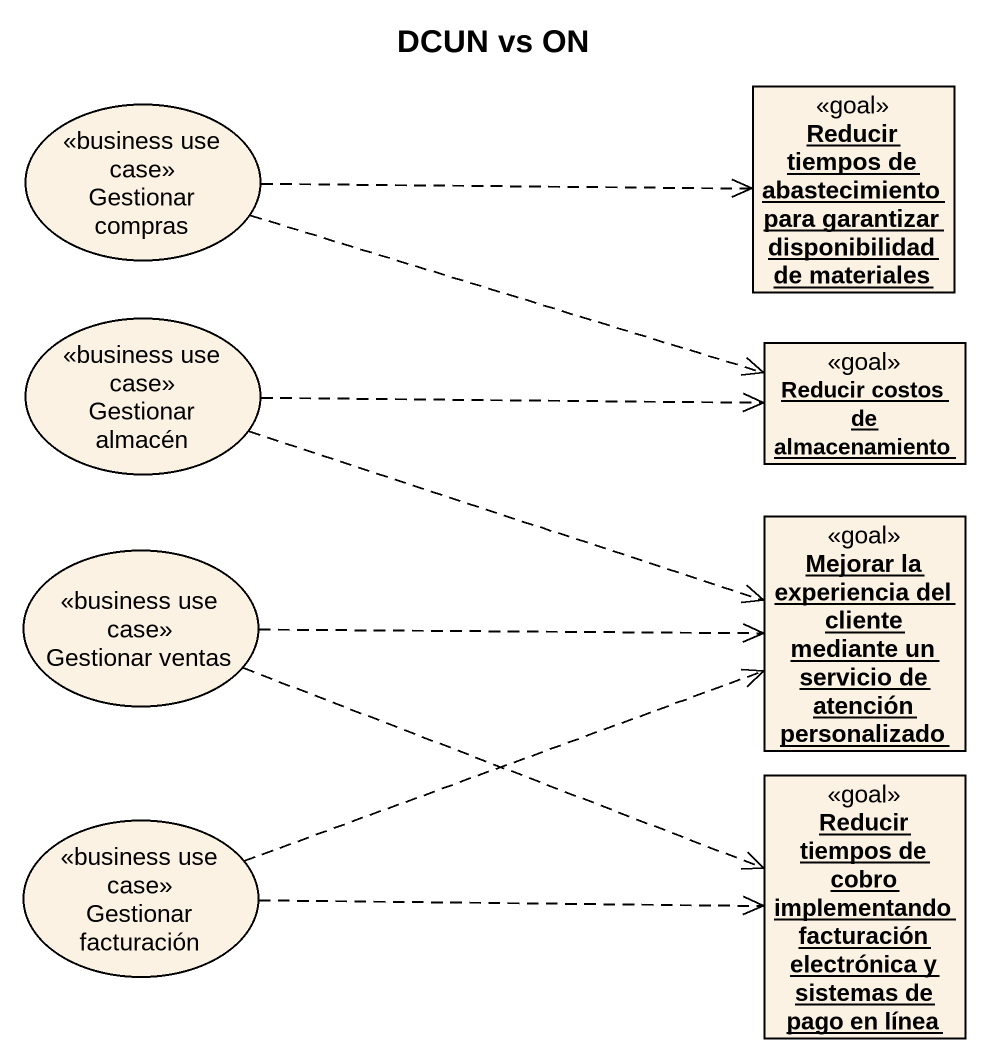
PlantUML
@startuml
title DCUN vs ON
allowmixing
hide circle
hide empty members
usecase "Gestionar compras" as Gestionar_compras <<business use case>>
object "Reducir tiempos de abastecimiento para garantizar disponibilidad de materiales" as Reducir_tiempos_de <<goal>>
usecase "Gestionar almacén" as Gestionar_almacén <<business use case>>
object "Reducir costos de almacenamiento" as Reducir_costos_de <<goal>>
usecase "Gestionar ventas" as Gestionar_ventas <<business use case>>
object "Mejorar la experiencia del cliente mediante un servicio de atención personalizado" as Mejorar_la_experiencia_del <<goal>>
usecase "Gestionar facturación" as Gestionar_facturación <<business use case>>
object "Reducir tiempos de cobro implementando facturación electrónica y sistemas de pago en línea" as Reducir_tiempos_de_cobro <<goal>>
Gestionar_compras .right.> Reducir_tiempos_de
Gestionar_compras .right.> Reducir_costos_de
Gestionar_almacén .right.> Reducir_costos_de
Gestionar_almacén .right.> Mejorar_la_experiencia_del
Gestionar_ventas .right.> Mejorar_la_experiencia_del
Gestionar_ventas .right.> Reducir_tiempos_de_cobro
Gestionar_facturación .right.> Mejorar_la_experiencia_del
Gestionar_facturación .right.> Reducir_tiempos_de_cobro
@enduml
